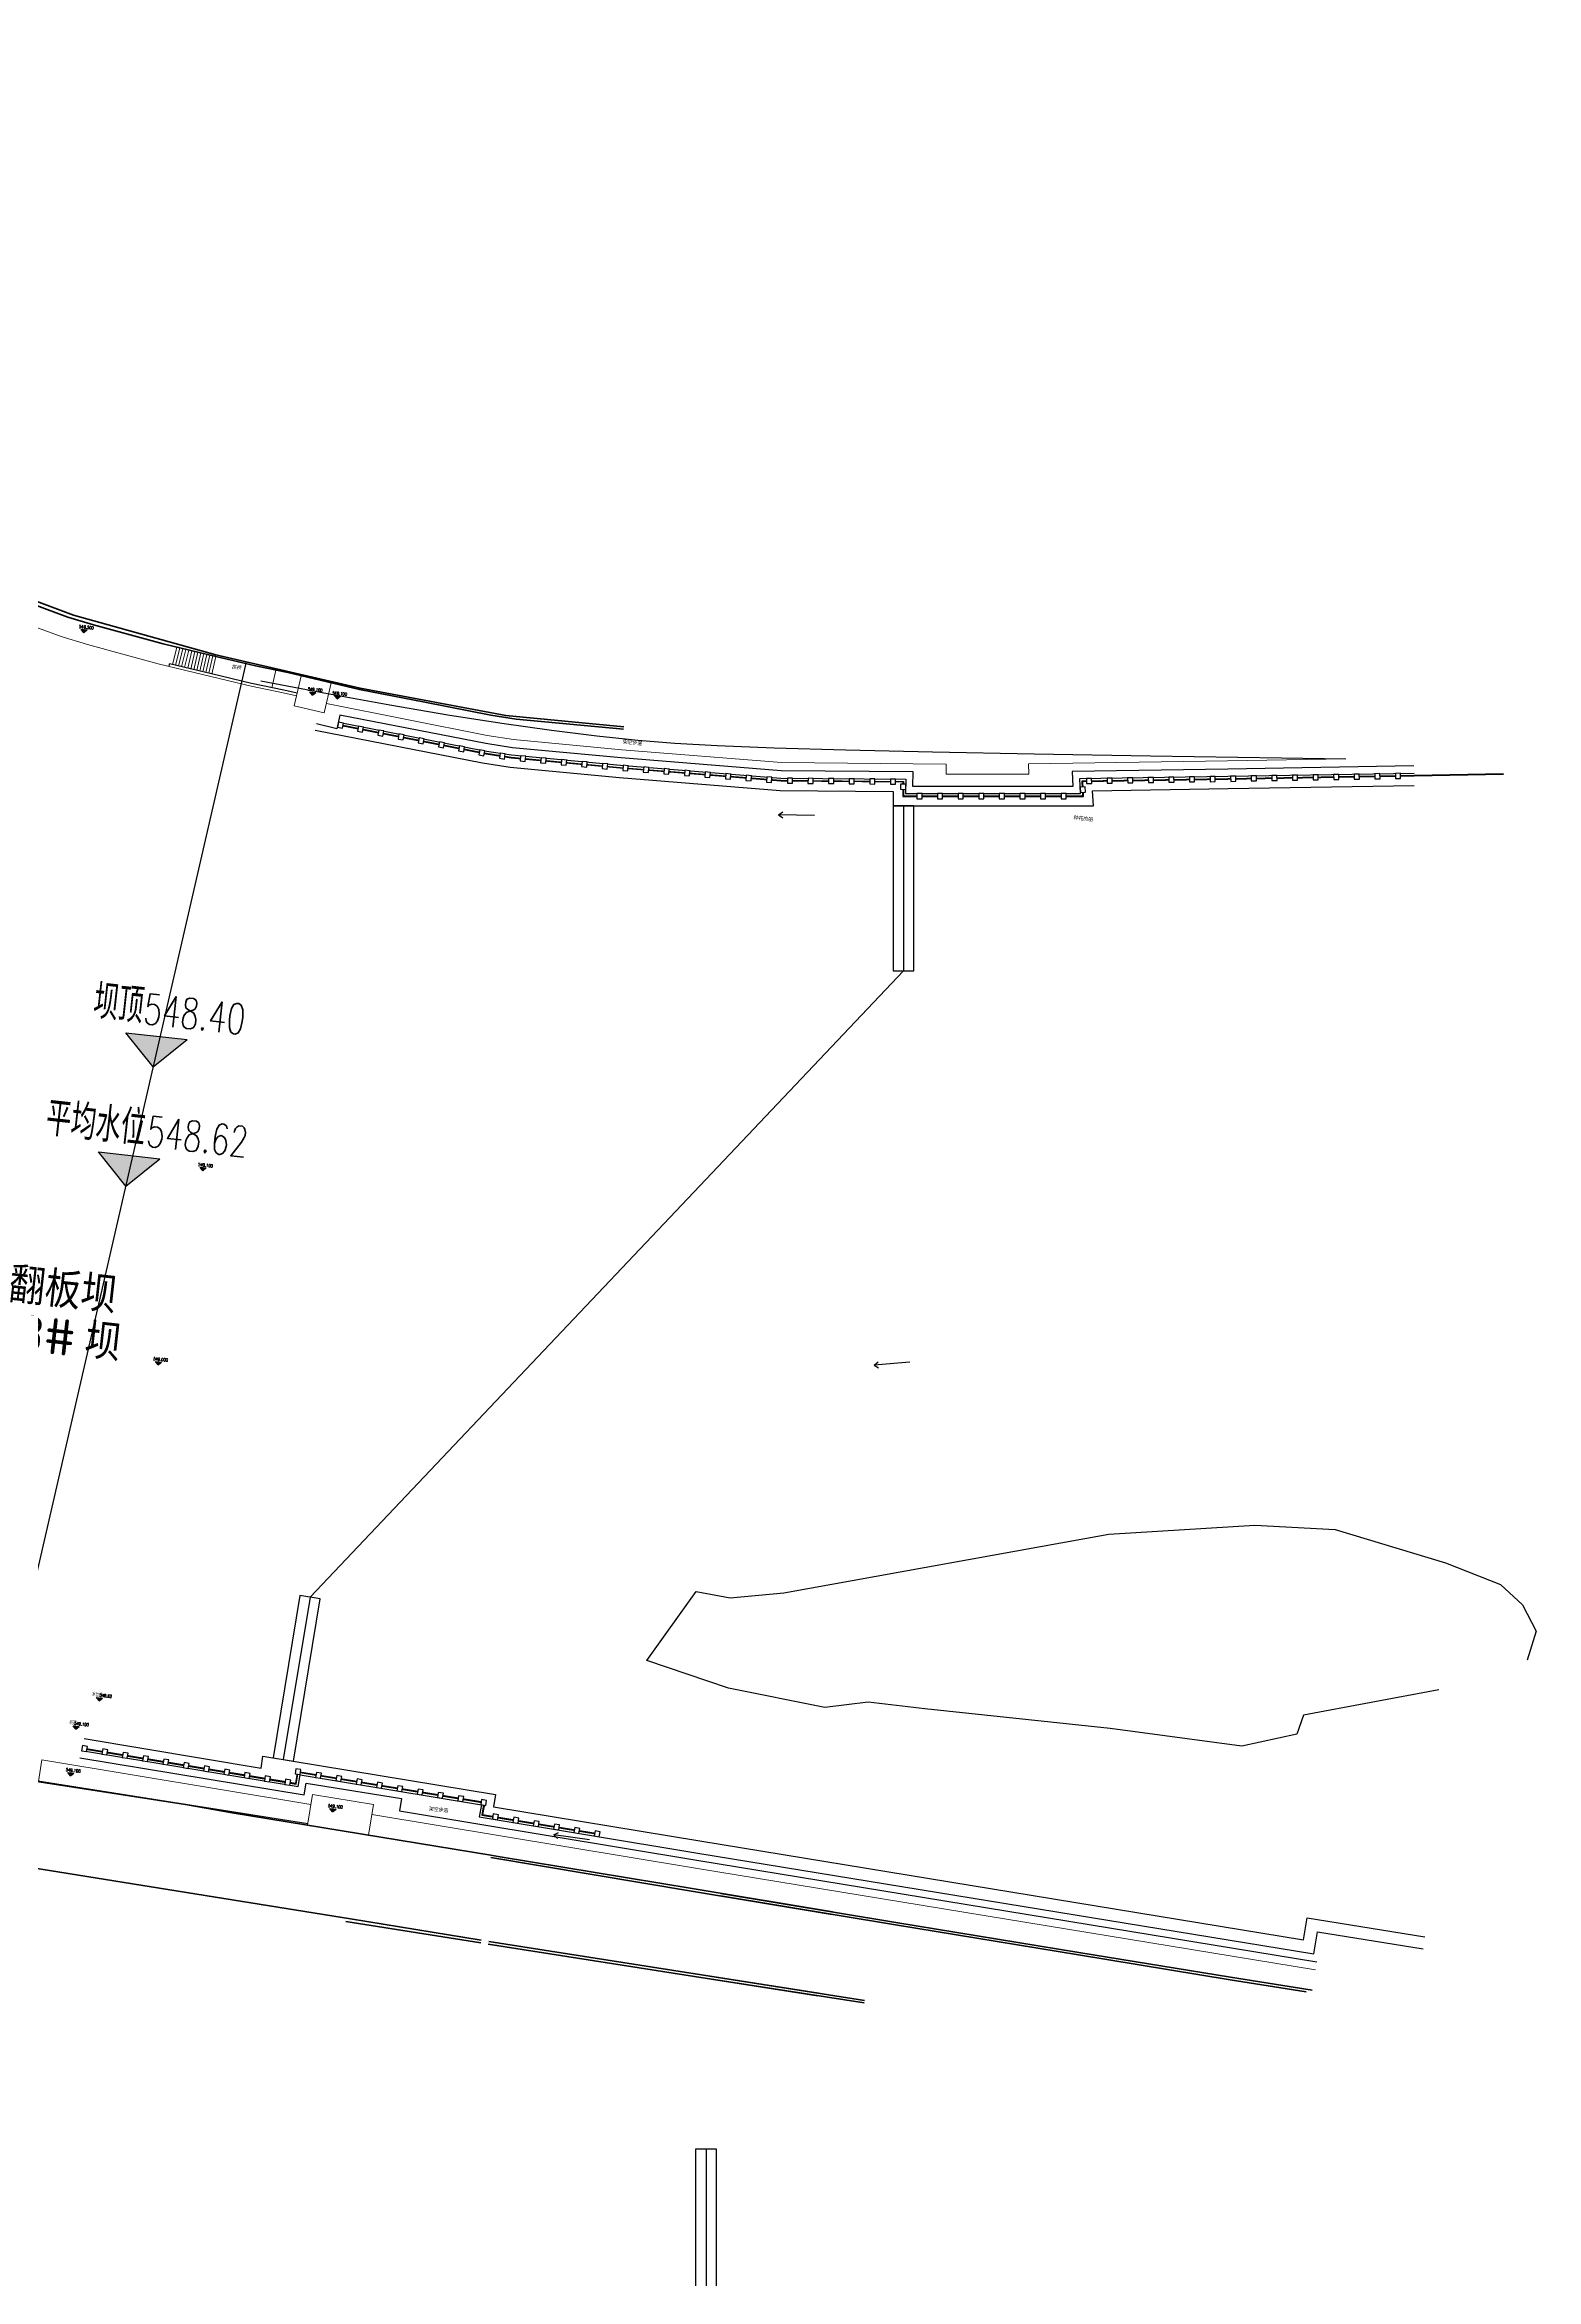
# Model space of a CAD drawing. Header units: millimetres. Extents: x -1481984 to -235402, y 1078406 to 1875046.
# Drawn here: x -399081 to -254253, y 1604146 to 1821104 of the extents above; entities that cross this region are included whole.
import ezdxf

# ---------------------------------------------------------------- set-up
doc = ezdxf.new("R2010")
doc.units = ezdxf.units.MM
doc.header["$LTSCALE"] = 1000
doc.layers.get('0').update_dxf_attribs({"linetype": 'CONTINUOUS'})
for name, color, linetype in [('0-入水台阶LW', 33, 'CONTINUOUS'), ('DIM_ELEV', 3, 'CONTINUOUS'), ('PUB_TEXT', 7, 'CONTINUOUS'), ('SXSS', 5, 'CONTINUOUS')]:
    doc.layers.add(name, color=color, linetype=linetype)
for name, color, linetype, lineweight in [('0-建筑外轮廓线LW', 161, 'CONTINUOUS', 100), ('0-景观布局LW', 30, 'CONTINUOUS', 15), ('0-栏杆LW', 50, 'CONTINUOUS', 30), ('0-石    景LW', 33, 'CONTINUOUS', 30), ('0-铺装分割线LW', 181, 'CONTINUOUS', 9)]:
    doc.layers.add(name, color=color, linetype=linetype, lineweight=lineweight)
doc.styles.add('_TCH_DIM', font='SIMPLEX.shx', dxfattribs={"width": 0.7, "bigfont": 'GBCBIG.shx'})
doc.styles.get("Standard").update_dxf_attribs({"font": 'tssdeng.shx', "width": 0.7, "bigfont": 'hztxt.shx'})
doc.linetypes.add('84542', pattern='A,0,[173,AAA.SHX,S=1,R=0,X=0,Y=0],2,-0.5,[146,AAA.SHX,S=1,R=0,X=0,Y=0],-0.5,1,[173,AAA.SHX,S=1,R=0,X=0,Y=0],4,[173,AAA.SHX,S=1,R=0,X=0,Y=0],0.5,[150,AAA.SHX,S=1,R=0,X=0,Y=1],3.5', length=12)

# ---------------------------------------------------------------- blocks, each defined once
blk = doc.blocks.new('gc086')
for p, q in [((0, 0), (7, 0)), ((7, 0), (6.18, 0.57)), ((7, 0), (6.18, -0.57))]:
    blk.add_line(p, q)
blk = doc.blocks.new('ZHUDUN')
at = {"linetype": 'Continuous'}
blk.add_wipeout([(0, 0), (0.43, -0.25), (0.68, 0.18), (0.25, 0.43)], dxfattribs=at).dxf.layer = '0-景观布局LW'
at = {"layer": '0-栏杆LW', "linetype": 'Continuous'}
blk.add_lwpolyline([(0, 0), (0.43, -0.25), (0.68, 0.18), (0.25, 0.43)], close=True, dxfattribs=at)
blk = doc.blocks.new('*U32')
at = {"layer": '0-铺装分割线LW', "linetype": 'Continuous', "rotation": 30.12903871182491}
blk.add_blockref('ZHUDUN', (0, 0), dxfattribs=at)
blk = doc.blocks.new('铁链子栏杆')
at = {"layer": '0-栏杆LW', "linetype": 'Continuous', "flags": 128}
for points in [[(-426.43, -58.26), (-405.4, -58.38), (-405.39, -57.22), (-386.99, -57.3), (-387, -58.5), (-375.47, -58.56)], [(-426.43, -58.32), (-405.34, -58.44), (-405.33, -57.28), (-387.05, -57.36), (-387.06, -58.56), (-375.47, -58.62)]]:
    blk.add_lwpolyline(points, dxfattribs=at)
at = {"layer": '0-入水台阶LW', "color": 0, "linetype": 'ByBlock', "lineweight": -2, "transparency": 16777216}
for p, rotation in [((-426.43, -58.54), 359.6633668047719), ((-387.34, -57.58), 359.7451434252209)]:
    blk.add_blockref('*U32', p, dxfattribs=dict(at, rotation=rotation))
for p, rotation in [((-424.43, -58.55), 359.6633668047719), ((-385.99, -58.77), 359.6860516338738)]:
    blk.add_blockref('*U32', p, dxfattribs=dict(at, rotation=rotation))
for p, rotation in [((-422.43, -58.56), 359.6633668047719), ((-383.97, -58.79), 359.6860516338738)]:
    blk.add_blockref('*U32', p, dxfattribs=dict(at, rotation=rotation))
for p, rotation in [((-420.43, -58.57), 359.6633668047719), ((-381.97, -58.8), 359.6860516338738)]:
    blk.add_blockref('*U32', p, dxfattribs=dict(at, rotation=rotation))
for p, rotation in [((-418.43, -58.58), 359.6633668047719), ((-379.97, -58.81), 359.6860516338738)]:
    blk.add_blockref('*U32', p, dxfattribs=dict(at, rotation=rotation))
for p, rotation in [((-416.43, -58.6), 359.6633668047719), ((-377.97, -58.83), 359.6860516338738)]:
    blk.add_blockref('*U32', p, dxfattribs=dict(at, rotation=rotation))
for p, rotation in [((-414.43, -58.61), 359.6633668047719), ((-375.97, -58.84), 359.6860516338738)]:
    blk.add_blockref('*U32', p, dxfattribs=dict(at, rotation=rotation))
at = {"layer": '0-入水台阶LW', "color": 0, "linetype": 'ByBlock', "lineweight": -2, "transparency": 16777216, "rotation": 359.6633668047719}
blk.add_blockref('*U32', (-412.43, -58.62), dxfattribs=at)
blk.add_blockref('*U32', (-410.43, -58.63), dxfattribs=at)
blk.add_blockref('*U32', (-408.43, -58.64), dxfattribs=at)
blk.add_blockref('*U32', (-406.43, -58.65), dxfattribs=at)
at = {"layer": '0-入水台阶LW', "color": 0, "linetype": 'ByBlock', "lineweight": -2, "transparency": 16777216, "rotation": 89.66336680745165}
blk.add_blockref('*U32', (-405.11, -57.48), dxfattribs=at)
at = {"layer": '0-入水台阶LW', "color": 0, "linetype": 'ByBlock', "lineweight": -2, "transparency": 16777216, "rotation": 359.7451434252209}
blk.add_blockref('*U32', (-403.59, -57.51), dxfattribs=at)
blk.add_blockref('*U32', (-401.59, -57.51), dxfattribs=at)
blk.add_blockref('*U32', (-399.59, -57.52), dxfattribs=at)
blk.add_blockref('*U32', (-397.59, -57.53), dxfattribs=at)
blk.add_blockref('*U32', (-395.59, -57.54), dxfattribs=at)
blk.add_blockref('*U32', (-393.59, -57.55), dxfattribs=at)
blk.add_blockref('*U32', (-391.59, -57.56), dxfattribs=at)
blk.add_blockref('*U32', (-389.59, -57.57), dxfattribs=at)
blk = doc.blocks.new('*U352')
at = {"layer": '0-铺装分割线LW', "linetype": 'Continuous', "xscale": 1000, "yscale": 1000, "zscale": 1000, "rotation": 30.32821143938624}
blk.add_blockref('ZHUDUN', (2, -502), dxfattribs=at)
blk = doc.blocks.new('*U353')
at = {"layer": '0-石    景LW', "color": 0, "linetype": 'ByBlock', "lineweight": -2, "transparency": 16777216, "rotation": 355.2406674130638}
blk.add_blockref('*U352', (54138, 51762), dxfattribs=at)
blk.add_blockref('*U352', (56131, 51596), dxfattribs=at)
blk.add_blockref('*U352', (58124, 51430), dxfattribs=at)
blk.add_blockref('*U352', (60117, 51264), dxfattribs=at)
blk.add_blockref('*U352', (62110, 51098), dxfattribs=at)
blk.add_blockref('*U352', (64103, 50932), dxfattribs=at)
blk.add_blockref('*U352', (66096, 50766), dxfattribs=at)
blk.add_blockref('*U352', (68089, 50600), dxfattribs=at)
at = {"layer": '0-石    景LW', "color": 0, "linetype": 'ByBlock', "lineweight": -2, "transparency": 16777216, "rotation": 357.6026361551165}
blk.add_blockref('*U352', (70086, 50497), dxfattribs=at)
at = {"layer": '0-石    景LW', "color": 0, "linetype": 'ByBlock', "lineweight": -2, "transparency": 16777216, "rotation": 1.01147510726565}
blk.add_blockref('*U352', (72085, 50465), dxfattribs=at)
blk.add_blockref('*U352', (74085, 50500), dxfattribs=at)
blk.add_blockref('*U352', (76085, 50536), dxfattribs=at)
blk.add_blockref('*U352', (78084, 50571), dxfattribs=at)
blk.add_blockref('*U352', (80084, 50606), dxfattribs=at)
at = {"layer": '0-石    景LW', "color": 0, "linetype": 'ByBlock', "lineweight": -2, "transparency": 16777216, "rotation": 1.730923059362459}
blk.add_blockref('*U352', (82084, 50645), dxfattribs=at)
blk.add_blockref('*U352', (84083, 50705), dxfattribs=at)
blk.add_blockref('*U352', (86082, 50766), dxfattribs=at)
blk.add_blockref('*U352', (88081, 50826), dxfattribs=at)
blk.add_blockref('*U352', (90080, 50887), dxfattribs=at)
blk.add_blockref('*U352', (92079, 50947), dxfattribs=at)
blk.add_blockref('*U352', (94078, 51007), dxfattribs=at)
blk.add_blockref('*U352', (96077, 51068), dxfattribs=at)
at = {"layer": '0-石    景LW', "color": 0, "linetype": 'ByBlock', "lineweight": -2, "transparency": 16777216, "rotation": 5.835829338513891}
blk.add_blockref('*U352', (98073, 51174), dxfattribs=at)
blk.add_blockref('*U352', (100063, 51377), dxfattribs=at)
blk.add_blockref('*U352', (102053, 51580), dxfattribs=at)
blk.add_blockref('*U352', (104042, 51784), dxfattribs=at)
blk.add_blockref('*U352', (106032, 51987), dxfattribs=at)
blk.add_blockref('*U352', (108022, 52190), dxfattribs=at)
at = {"layer": '0-石    景LW', "color": 0, "linetype": 'ByBlock', "lineweight": -2, "transparency": 16777216, "rotation": 275.4500101365579}
blk.add_blockref('*U352', (109564, 51849), dxfattribs=at)
at = {"layer": '0-石    景LW', "color": 0, "linetype": 'ByBlock', "lineweight": -2, "transparency": 16777216, "rotation": 6.345225691329243}
blk.add_blockref('*U352', (110735, 51064), dxfattribs=at)
blk.add_blockref('*U352', (112722, 51285), dxfattribs=at)
blk.add_blockref('*U352', (114710, 51506), dxfattribs=at)
blk.add_blockref('*U352', (116698, 51727), dxfattribs=at)
blk.add_blockref('*U352', (118686, 51948), dxfattribs=at)
blk.add_blockref('*U352', (120673, 52169), dxfattribs=at)
blk.add_blockref('*U352', (122661, 52390), dxfattribs=at)
blk.add_blockref('*U352', (124649, 52612), dxfattribs=at)
at = {"layer": '0-石    景LW', "color": 0, "linetype": 'ByBlock', "lineweight": -2, "transparency": 16777216, "rotation": 99.14617582006642}
blk.add_blockref('*U352', (126496, 52940), dxfattribs=at)
at = {"layer": '0-石    景LW', "color": 0, "linetype": 'ByBlock', "lineweight": -2, "transparency": 16777216, "rotation": 7.238907058699729}
blk.add_blockref('*U352', (126934, 54348), dxfattribs=at)
blk.add_blockref('*U352', (128918, 54600), dxfattribs=at)
blk.add_blockref('*U352', (130902, 54852), dxfattribs=at)
blk.add_blockref('*U352', (132887, 55104), dxfattribs=at)
blk.add_blockref('*U352', (134871, 55356), dxfattribs=at)
blk.add_blockref('*U352', (136855, 55608), dxfattribs=at)
blk.add_blockref('*U352', (138839, 55860), dxfattribs=at)
at = {"layer": '0-石    景LW', "color": 0, "linetype": 'ByBlock', "lineweight": -2, "transparency": 16777216, "rotation": 7.323919922611289}
blk.add_blockref('*U352', (140823, 56113), dxfattribs=at)
blk.add_blockref('*U352', (142806, 56368), dxfattribs=at)
blk.add_blockref('*U352', (144790, 56623), dxfattribs=at)
blk.add_blockref('*U352', (146774, 56878), dxfattribs=at)
blk.add_blockref('*U352', (148757, 57133), dxfattribs=at)
blk.add_blockref('*U352', (150741, 57387), dxfattribs=at)
blk.add_blockref('*U352', (152725, 57642), dxfattribs=at)
blk.add_blockref('*U352', (154709, 57897), dxfattribs=at)
blk.add_blockref('*U352', (156692, 58152), dxfattribs=at)
blk = doc.blocks.new('地形')
at = {"layer": 'DIM_ELEV', "linetype": 'Continuous'}
for color, points in [(3, [(28621, 57654), (28321, 57954), (28921, 57954)]), (3, [(51351, 54085), (51051, 54385), (51651, 54385)]), (3, [(39964, 16503), (36964, 19503), (42964, 19503)]), (4, [(38599, 4705), (35599, 7705), (41599, 7705)]), (3, [(45876, 7015), (45576, 7315), (46176, 7315)]), (3, [(43641, -12200), (43341, -11900), (43941, -11900)]), (152, [(41543, -45252), (41243, -44952), (41843, -44952)])]:
    blk.add_hatch(color=color, dxfattribs=at).paths.add_polyline_path(points)
at = {"layer": '0-入水台阶LW', "color": 143, "linetype": 'Continuous', "true_color": 0x7aafdf, "flags": 128}
for points in [[(158400, 59078), (140468, 56773), (125476, 54869), (125707, 53434), (110280, 51718), (110147, 53111), (97395, 51808), (81812, 51337), (71218, 51150), (68607, 51259), (54217, 52441), (54058, 51077), (52048, 51361)], [(40314, -50946), (62341, -52135), (62404, -50971), (71792, -51448), (71728, -52642), (100939, -54219)], [(100939, -54219), (161847, -57359)]]:
    blk.add_lwpolyline(points, dxfattribs=at)
at = {"layer": '0-入水台阶LW', "linetype": 'Continuous', "flags": 128}
for points in [[(51977, 50737), (68488, 49363), (71195, 49249), (81858, 49438), (97521, 49911), (108437, 51027), (108572, 49616), (127900, 51766), (127664, 53231), (140709, 54888), (158644, 57193)], [(54138, 51762), (68563, 50560), (71209, 50450), (81829, 50637), (97441, 51109), (109517, 52343), (109651, 50944), (126515, 52819), (126282, 54265), (140557, 56079), (158490, 58383)], [(40531, -49055), (57902, -50008), (57964, -48848), (80817, -50037), (80752, -51235), (101041, -52322)], [(40394, -50249), (61680, -51398), (61743, -50236), (79554, -51173), (79489, -52369), (100975, -53520), (161490, -56639), (161594, -54483), (171991, -54987)], [(101037, -52322), (160349, -55379), (160453, -53226), (172012, -53787)]]:
    blk.add_lwpolyline(points, dxfattribs=at)
at = {"layer": '0-建筑外轮廓线LW', "linetype": 'Continuous', "flags": 128}
for points in [[(-75933, 103467), (-74515, 102471), (-63880, 95758), (-51494, 88828), (-33750, 79995), (-26365, 76736), (-18980, 73476), (-3826, 67848), (11759, 63196), (27442, 59223), (41585, 56944), (55878, 55259), (70223, 54185), (81733, 54377)], [(62281, 54613), (55832, 55141), (48726, 55986), (45547, 56287), (41600, 56774), (36404, 57418), (29452, 58517), (26903, 58990), (11646, 62780), (-4044, 67646), (-19099, 73193), (-32840, 79417)], [(81733, 54143), (71251, 53951), (68785, 54054), (62281, 54613), (62281, 54613)], [(27498, -53288), (37252, -53734), (51010, -54319), (51010, -54319), (55595, -54621), (81023, -55948)], [(81023, -55948), (81733, -55986)], [(81733, -55986), (100788, -57015), (114595, -57754)], [(161149, -60379), (153697, -60027), (138793, -59261), (120816, -58338), (103623, -57417)], [(103628, -57167), (120829, -58088), (138806, -59012), (153709, -59777), (161712, -60156)], [(7359, -60665), (68161, -63584)], [(80998, -64514), (67730, -63915)], [(68161, -63584), (80999, -64263)], [(114085, -65996), (81722, -64546)], [(81733, -64296), (114101, -65747)], [(118615, -66199), (103448, -65520)], [(103453, -65270), (118627, -65949)]]:
    blk.add_lwpolyline(points, dxfattribs=at)
blk.add_lwpolyline([(114579, -58004), (100775, -57265, -0.0001182), (100775, -57265), (81022, -56180)], format="xyb", dxfattribs=at)
at = {"layer": '0-景观布局LW', "linetype": 'Continuous'}
for p, q in [((37748, 57252), (37532, 55512)), ((38046, 57215), (37830, 55475)), ((38343, 57178), (38128, 55439)), ((38641, 57141), (38425, 55402)), ((38939, 57104), (38723, 55365)), ((39237, 57067), (39021, 55329)), ((39534, 57030), (39319, 55292)), ((39832, 56993), (39616, 55255)), ((40130, 56956), (39914, 55218)), ((40427, 56919), (40212, 55182)), ((40725, 56882), (40510, 55145)), ((41023, 56848), (40807, 55108)), ((41320, 56806), (41105, 55072)), ((41618, 56769), (41403, 55035)), ((47564, 56096), (47362, 54357)), ((100896, -55018), (161806, -58158))]:
    blk.add_line(p, q, dxfattribs=at)
for points in [[(151749, 59029), (140367, 57566), (121183, 55130)], [(49818, 53842), (48514, 53997), (45330, 54299), (41355, 54789), (36125, 55438), (29113, 56546), (26479, 57034), (22179, 58103)], [(121183, 55130), (121342, 54141), (113350, 53238), (113255, 54233)], [(113255, 54233), (97342, 52607), (81793, 52137), (71228, 51950), (68658, 52058), (52789, 53422)]]:
    blk.add_lwpolyline(points, dxfattribs=at)
at = {"layer": '0-景观布局LW', "linetype": 'Continuous', "flags": 128}
for points in [[(53042, 55591), (52682, 52494), (49702, 52848), (50062, 55937)], [(36561, -53704), (36648, -51549), (63097, -52977)], [(62988, -55007), (63149, -52011), (69141, -52324), (68979, -55319)], [(69088, -53301), (100896, -55018)]]:
    blk.add_lwpolyline(points, dxfattribs=at)
at = {"layer": '0-栏杆LW', "linetype": 'Continuous'}
blk.add_line((37200, 55304), (37230, 55553), dxfattribs=at)
at = {"layer": '0-栏杆LW', "linetype": 'Continuous', "flags": 128}
for points in [[(54114, 51482), (68546, 50281), (71206, 50170), (81836, 50357), (97460, 50829), (109265, 52036), (109399, 50634), (126838, 52573), (126605, 54024), (140593, 55801), (158526, 58106), (167141, 59231)], [(54119, 51542), (68549, 50341), (71207, 50230), (81834, 50417), (97456, 50889), (109319, 52102), (109453, 50700), (126769, 52626), (126536, 54076), (140585, 55860), (158518, 58165), (167133, 59290)], [(49848, 54090), (48540, 54245), (45357, 54548), (41386, 55037), (37230, 55553)]]:
    blk.add_lwpolyline(points, dxfattribs=at)
at = {"layer": '0-栏杆LW', "linetype": 'Continuous'}
blk.add_lwpolyline([(27911, -50561), (27567, -53231), (62996, -54851)], dxfattribs=at)
at = {"layer": 'DIM_ELEV', "color": 3, "linetype": 'Continuous'}
for p, q in [((28621, 57654), (28321, 57954)), ((28321, 57954), (28921, 57954)), ((28621, 57654), (28921, 57954)), ((51351, 54085), (51051, 54385)), ((51051, 54385), (51651, 54385)), ((51351, 54085), (51651, 54385)), ((39964, 16503), (36964, 19503)), ((36964, 19503), (42964, 19503)), ((39964, 16503), (42964, 19503)), ((45876, 7015), (45576, 7315)), ((45576, 7315), (46176, 7315)), ((45876, 7015), (46176, 7315)), ((43641, -12200), (43341, -11900)), ((43341, -11900), (43941, -11900)), ((43641, -12200), (43941, -11900))]:
    blk.add_line(p, q, dxfattribs=at)
at = {"layer": 'DIM_ELEV', "color": 4, "linetype": 'Continuous'}
for p, q in [((38599, 4705), (35599, 7705)), ((35599, 7705), (41599, 7705)), ((38599, 4705), (41599, 7705))]:
    blk.add_line(p, q, dxfattribs=at)
at = {"layer": 'DIM_ELEV', "color": 152, "linetype": 'Continuous'}
for p, q in [((41543, -45252), (41243, -44952)), ((41243, -44952), (41843, -44952)), ((41543, -45252), (41843, -44952))]:
    blk.add_line(p, q, dxfattribs=at)
at = {"layer": 'SXSS', "linetype": 'Continuous'}
blk.add_lwpolyline([(46209, 54900), (52772, 54395), (58911, 53978), (64625, 53648), (69915, 53407), (74782, 53254), (79223, 53190), (83241, 53213), (86835, 53324), (90931, 53561), (96459, 53962), (103416, 54527), (111804, 55255), (121622, 56147), (132871, 57203), (145550, 58422), (151749, 59029)], dxfattribs=at)
at = {"layer": 'SXSS', "linetype": '84542', "elevation": 548709, "flags": 128}
blk.add_lwpolyline([(44599, 56573), (44599, 56573), (44599, 56573), (44599, 56573), (32600, -47163), (32600, -47163), (32600, -47163), (32069, -51066)], dxfattribs=at)
at = {"layer": 'SXSS', "linetype": 'Continuous', "elevation": 548733, "flags": 128}
blk.add_lwpolyline([(170727, -29801), (157945, -33725), (157485, -35616), (152301, -37378), (139431, -37066), (121326, -37152), (115770, -37117), (111667, -38122), (102167, -37285), (93988, -35480), (97987, -28308), (101332, -28546), (106458, -27474), (137204, -18350), (151185, -15909), (158987, -15463), (169991, -17486), (175551, -18995), (177865, -20713), (179495, -23098), (178909, -26009)], dxfattribs=at)
at = {"layer": 'SXSS', "linetype": 'Continuous'}
for p, xscale, yscale, zscale, rotation in [((101094, 47857), 499.9999999925115, 499.9999999925115, 499.9999999925115, 185.2805601676651), ((116168, -3863), 499.9999999896691, 499.9999999896691, 499.9999999896691, 191.3012475744976), ((116168, -3863), 499.9999999896691, 499.9999999896691, 499.9999999896691, 191.3012475744976), ((90368, -53405), 500.000000010601, 500.000000010601, 500.000000010601, 178.4178879739176)]:
    blk.add_blockref('gc086', p, dxfattribs=dict(at, xscale=xscale, yscale=yscale, zscale=zscale, rotation=rotation))
at = {"layer": 'PUB_TEXT', "color": 7, "linetype": 'Continuous', "style": '_TCH_DIM', "width": 0.705882}
for s, height, p in [('546.500', 297.5, (28095, 58059)), ('549.100', 297.5, (50841, 54490)), ('548.40', 2975, (38453, 20553)), ('548.62', 2975, (40037, 8755)), ('549.100', 297.5, (45366, 7420)), ('549.000', 297.5, (43115, -11795)), ('548.62', 297.5, (41539, -44847))]:
    blk.add_text(s, height=height, dxfattribs=at).set_placement(p)
at = {"layer": 'PUB_TEXT', "color": 30, "linetype": 'Continuous'}
blk.add_text('拱桥', height=350, dxfattribs=at).set_placement((43282, 55756))
at = {"layer": 'PUB_TEXT', "color": 7, "linetype": 'Continuous', "style": '_TCH_DIM'}
for s, height, p in [('坝顶', 3375.9, (33538, 20553)), ('平均水位', 3375.9, (30207, 8755)), ('水位线', 337.6, (40802, -44847))]:
    blk.add_text(s, height=height, dxfattribs=at).set_placement(p)
at = {"layer": 'PUB_TEXT', "linetype": 'Continuous'}
for s, p in [('翻板坝', (28412, -7750)), ('坝', (36327, -12312)), ('8#', (29827, -12312))]:
    blk.add_text(s, height=3500, dxfattribs=at).set_placement(p)
at = {"layer": '0-入水台阶LW', "linetype": 'Continuous', "xscale": 1000, "yscale": 1000, "zscale": 1000, "rotation": 357.2457936613306}
blk.add_blockref('铁链子栏杆', (469148, -12270), dxfattribs=at)
at = {"layer": '0-石    景LW', "linetype": 'Continuous'}
blk.add_blockref('*U353', (0, 0), dxfattribs=at)
at = {"layer": 'DIM_ELEV', "linetype": 'Continuous'}
for points in [[(53763, 53973), (53463, 54273), (54063, 54273)], [(39608, -48240), (39308, -47940), (39908, -47940)], [(39599, -52800), (39299, -52500), (39899, -52500)], [(65281, -53458), (64981, -53158), (65581, -53158)]]:
    blk.add_hatch(color=3, dxfattribs=at).paths.add_polyline_path(points)
at = {"layer": 'DIM_ELEV', "color": 3, "linetype": 'Continuous'}
for p, q in [((53763, 53973), (53463, 54273)), ((53463, 54273), (54063, 54273)), ((53763, 53973), (54063, 54273)), ((39608, -48240), (39308, -47940)), ((39308, -47940), (39908, -47940)), ((39608, -48240), (39908, -47940)), ((39599, -52800), (39299, -52500)), ((39299, -52500), (39899, -52500)), ((39599, -52800), (39899, -52500)), ((65281, -53458), (64981, -53158)), ((64981, -53158), (65581, -53158)), ((65281, -53458), (65581, -53158))]:
    blk.add_line(p, q, dxfattribs=at)
at = {"layer": 'PUB_TEXT', "color": 7, "linetype": 'Continuous', "style": '_TCH_DIM', "width": 0.705882}
for p in [(53253, 54378), (39393, -47835), (39089, -52395), (64771, -53053)]:
    blk.add_text('549.100', height=297.5, dxfattribs=at).set_placement(p)
at = {"layer": 'PUB_TEXT', "color": 30, "linetype": 'Continuous'}
for p in [(81794, 52736), (74541, -52316)]:
    blk.add_text('架空步道', height=350, dxfattribs=at).set_placement(p)
at = {"layer": 'PUB_TEXT', "color": 11, "linetype": 'Continuous'}
blk.add_text('种花的船', height=350, dxfattribs=at).set_placement((126121, 50240))
at = {"layer": 'PUB_TEXT', "color": 7, "linetype": 'Continuous', "style": '_TCH_DIM'}
blk.add_text('坝顶', height=337.6, dxfattribs=at).set_placement((38901, -47835))

msp = doc.modelspace()

# ---------------------------------------------------------------- linework, layer by layer
for points in [[(-394089.1, 1524049.4), (-396062.7, 1524373.4), (-393420.9, 1540465), (-335869.6, 1601202.2), (-335869.6, 1616803.6), (-333869.6, 1616803.6), (-333869.6, 1600405.1), (-391546.8, 1539535.1), (-394089.1, 1524049.4)], [(-334869.6, 1616803.6), (-334869.6, 1600803.6), (-392483.8, 1540000), (-395075.9, 1524211.4)]]:
    msp.add_lwpolyline(points)

# ---------------------------------------------------------------- block references
at = {"rotation": 353.6547743069475}
msp.add_blockref('地形', (-430095.5, 1709879.2), dxfattribs=at)

# ---------------------------------------------------------------- next in the draw order: linework, layer by layer
msp.add_lwpolyline([(-315705.1, 1747192.4), (-315705.1, 1731192.4), (-373319.3, 1670388.7), (-375911.4, 1654600.1)])
for points in [[(-316705.1, 1731192.4), (-314705.1, 1731192.4), (-314705.1, 1747192.4), (-316705.1, 1747192.4)], [(-376898.2, 1654762.1), (-374924.6, 1654438.1), (-372332.5, 1670226.7), (-374306.1, 1670550.7)]]:
    msp.add_lwpolyline(points, close=True)

doc.saveas('drawing.dxf')
